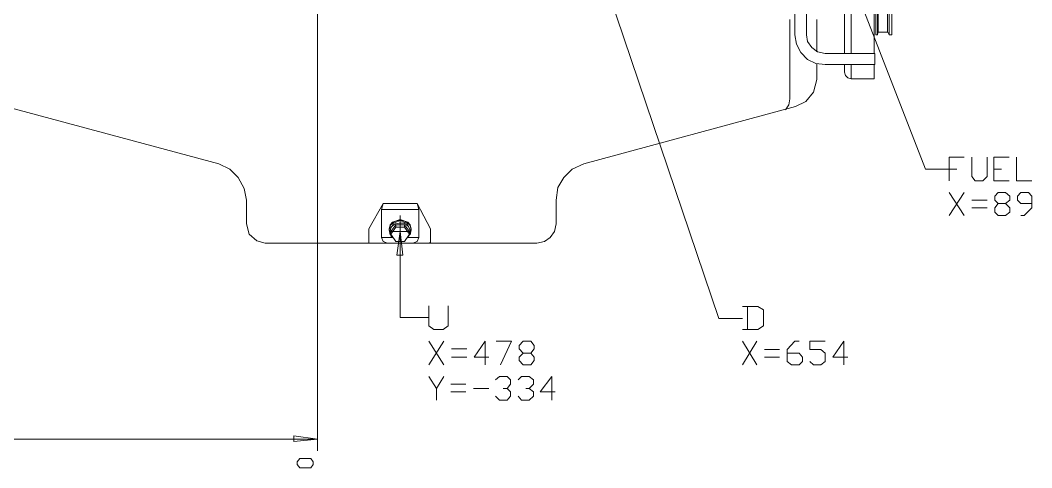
# Model space of a CAD drawing. Header units: millimetres. Extents: x 0.2 to 11.3, y 0.2 to 8.
# Drawn here: x 7.496 to 9.495, y 3.986 to 4.869 of the extents above; entities that cross this region are included whole.
import ezdxf

# ---------------------------------------------------------------- set-up
doc = ezdxf.new("R2010")
doc.units = ezdxf.units.MM
doc.layers.add('PDF_几何图形', color=7, linetype='Continuous')

msp = doc.modelspace()

# ---------------------------------------------------------------- linework, layer by layer
at = {"layer": 'PDF_几何图形', "lineweight": 13}
for points in [[(9.125, 4.8039), (9.125, 5.3406)], [(9.1383, 5.3406), (9.1383, 4.8039)], [(9.3467, 4.5756), (9.3317, 4.5756), (9.285, 4.5756), (9.0167, 5.2656)], [(9.1917, 5.1906), (9.1917, 4.8456), (9.21, 4.8456), (9.21, 5.2072), (9.21, 5.2206), (9.2083, 5.2206)], [(9.2133, 5.2172), (9.2133, 4.8406), (9.2183, 4.8406), (9.2183, 5.1822)], [(9.1833, 4.8039), (9.1833, 5.1922)], [(9.19, 4.8406), (9.19, 5.1906), (9.1867, 5.1906), (9.1867, 4.8406), (9.19, 4.8406), (9.1917, 4.8489)], [(8.5733, 5.1756), (8.8767, 4.2806), (8.9233, 4.2806)], [(8.0833, 4.0189), (8.0833, 4.9589)], [(9.0167, 4.8706), (9.0167, 4.7139), (9.015, 4.7022), (9.0083, 4.6922)], [(9.07, 4.8706), (9.07, 4.8072)], [(9.2133, 4.8406), (9.21, 4.8472)], [(7.4667, 4.6989), (7.8883, 4.5856), (7.91, 4.5756), (7.9267, 4.5589), (7.9383, 4.5372), (7.9433, 4.5139), (7.9433, 4.4672), (7.9483, 4.4472), (7.9633, 4.4339), (7.98, 4.4289), (8.5167, 4.4289), (8.5317, 4.4322), (8.5433, 4.4406), (8.5517, 4.4522), (8.555, 4.4672), (8.555, 4.5139), (8.5583, 4.5389), (8.57, 4.5589), (8.5867, 4.5756), (8.61, 4.5856), (9.0283, 4.6989), (9.0483, 4.7089), (9.0633, 4.7272), (9.07, 4.7522), (9.07, 4.7839)], [(9.125, 4.7822), (9.125, 4.7672), (9.1267, 4.7606), (9.1317, 4.7556), (9.1383, 4.7539)], [(9.1383, 4.7822), (9.1383, 4.7539), (9.1833, 4.7539), (9.1833, 4.7822)], [(9.0167, 4.7139), (9.0167, 4.7139)], [(9.3617, 4.5989), (9.3317, 4.5989), (9.3317, 4.5522)], [(9.4067, 4.5989), (9.4067, 4.5606), (9.3983, 4.5522), (9.3833, 4.5522), (9.3767, 4.5606), (9.3767, 4.5989)], [(9.45, 4.5989), (9.42, 4.5989), (9.42, 4.5522), (9.45, 4.5522)], [(9.495, 4.5522), (9.465, 4.5522), (9.465, 4.5989)], [(9.435, 4.5756), (9.42, 4.5756)], [(9.3617, 4.5289), (9.3317, 4.4839)], [(9.3617, 4.4839), (9.3317, 4.5289)], [(9.4283, 4.5072), (9.4217, 4.5139), (9.4217, 4.5222), (9.4283, 4.5289), (9.4433, 4.5289), (9.4517, 4.5222), (9.4517, 4.5139), (9.4433, 4.5072), (9.4283, 4.5072), (9.4217, 4.4989), (9.4217, 4.4906), (9.4283, 4.4839), (9.4433, 4.4839), (9.4517, 4.4906), (9.4517, 4.4989), (9.4433, 4.5072)], [(9.4733, 4.4839), (9.48, 4.4839), (9.495, 4.4989), (9.495, 4.5222), (9.4883, 4.5289), (9.4733, 4.5289), (9.4667, 4.5222), (9.4667, 4.5139), (9.4733, 4.5072), (9.495, 4.5072)], [(8.2317, 4.4406), (8.21, 4.4406), (8.21, 4.4956), (8.2833, 4.4956), (8.28, 4.5072), (8.2133, 4.5072), (8.185, 4.4572), (8.185, 4.4289)], [(8.2133, 4.5072), (8.21, 4.4956)], [(8.28, 4.5072), (8.3067, 4.4572), (8.3067, 4.4306), (8.3017, 4.4289)], [(9.3767, 4.5139), (9.4067, 4.5139)], [(9.4067, 4.4989), (9.3767, 4.4989)], [(8.2467, 4.4839), (8.2467, 4.4122)], [(8.2617, 4.4406), (8.2833, 4.4406), (8.2833, 4.4956)], [(8.265, 4.4522), (8.265, 4.4472), (8.2667, 4.4522), (8.2667, 4.4556), (8.2683, 4.4556), (8.2683, 4.4572), (8.2667, 4.4656), (8.2617, 4.4706), (8.2467, 4.4756), (8.2317, 4.4706), (8.2267, 4.4656), (8.225, 4.4572), (8.225, 4.4556), (8.2267, 4.4456)], [(8.225, 4.4572), (8.225, 4.4556), (8.2267, 4.4639), (8.2333, 4.4706), (8.2417, 4.4739), (8.2517, 4.4739), (8.26, 4.4706), (8.2667, 4.4639), (8.2683, 4.4556), (8.2667, 4.4456)], [(8.2283, 4.4522), (8.265, 4.4522), (8.255, 4.4656), (8.255, 4.4606), (8.265, 4.4472), (8.255, 4.4322), (8.2383, 4.4322), (8.2283, 4.4472), (8.2283, 4.4522), (8.2267, 4.4522), (8.2267, 4.4556), (8.2333, 4.4689), (8.2467, 4.4739), (8.26, 4.4689), (8.2667, 4.4556)], [(8.2333, 4.4389), (8.2283, 4.4439), (8.2267, 4.4522), (8.2283, 4.4606), (8.2367, 4.4672), (8.245, 4.4689), (8.255, 4.4689), (8.2633, 4.4622), (8.2667, 4.4539), (8.265, 4.4456), (8.26, 4.4389)], [(8.2383, 4.4656), (8.2383, 4.4606)], [(8.21, 4.4406), (8.2133, 4.4322), (8.2217, 4.4289)], [(8.3033, 4.2822), (8.2467, 4.2822), (8.2467, 4.4522)], [(8.2833, 4.4406), (8.28, 4.4322), (8.2717, 4.4289)], [(8.3033, 4.3056), (8.3033, 4.2656), (8.3133, 4.2589), (8.3317, 4.2589), (8.3417, 4.2656), (8.3417, 4.3056)], [(8.9233, 4.2589), (8.9533, 4.2589), (8.965, 4.2656), (8.965, 4.2972), (8.9533, 4.3039), (8.9233, 4.3039)], [(8.9333, 4.3039), (8.9333, 4.2589)], [(8.3333, 4.2356), (8.3033, 4.1889)], [(8.3333, 4.1889), (8.3033, 4.2356)], [(8.3483, 4.2206), (8.3783, 4.2206)], [(8.415, 4.1889), (8.415, 4.2356), (8.3933, 4.2039), (8.4217, 4.2039)], [(8.4367, 4.2356), (8.4667, 4.2356), (8.445, 4.1889)], [(8.505, 4.2122), (8.5117, 4.2039), (8.5117, 4.1972), (8.505, 4.1889), (8.49, 4.1889), (8.4817, 4.1972), (8.4817, 4.2039), (8.49, 4.2122), (8.505, 4.2122), (8.5117, 4.2206), (8.5117, 4.2272), (8.505, 4.2356), (8.49, 4.2356), (8.4817, 4.2272), (8.4817, 4.2206), (8.49, 4.2122)], [(8.9517, 4.2356), (8.9233, 4.1889)], [(8.9517, 4.1889), (8.9233, 4.2356)], [(8.9667, 4.2189), (8.9967, 4.2189)], [(9.0117, 4.2122), (9.035, 4.2122), (9.0417, 4.2039), (9.0417, 4.1956), (9.035, 4.1889), (9.02, 4.1889), (9.0117, 4.1956), (9.0117, 4.2189), (9.0267, 4.2356), (9.035, 4.2356)], [(9.0567, 4.1956), (9.0633, 4.1889), (9.0783, 4.1889), (9.0867, 4.1956), (9.0867, 4.2122), (9.0783, 4.2189), (9.0567, 4.2189), (9.0567, 4.2356), (9.0867, 4.2356)], [(9.1233, 4.1889), (9.1233, 4.2356), (9.1017, 4.2039), (9.1317, 4.2039)], [(8.3783, 4.2039), (8.3483, 4.2039)], [(8.9967, 4.2039), (8.9667, 4.2039)], [(8.3033, 4.1656), (8.3183, 4.1422), (8.3183, 4.1189)], [(8.3183, 4.1422), (8.3333, 4.1656)], [(8.435, 4.1589), (8.4433, 4.1656), (8.4583, 4.1656), (8.465, 4.1589), (8.465, 4.1506), (8.4583, 4.1422), (8.45, 4.1422), (8.4583, 4.1422), (8.465, 4.1356), (8.465, 4.1272), (8.4583, 4.1189), (8.4433, 4.1189), (8.435, 4.1272)], [(8.48, 4.1589), (8.4867, 4.1656), (8.5017, 4.1656), (8.51, 4.1589), (8.51, 4.1506), (8.5017, 4.1422), (8.495, 4.1422), (8.5017, 4.1422), (8.51, 4.1356), (8.51, 4.1272), (8.5017, 4.1189), (8.4867, 4.1189), (8.48, 4.1272)], [(8.5467, 4.1189), (8.5467, 4.1656), (8.5233, 4.1356), (8.5533, 4.1356)], [(8.3467, 4.1506), (8.3767, 4.1506)], [(8.3917, 4.1422), (8.4217, 4.1422)], [(8.3767, 4.1356), (8.3467, 4.1356)], [(8.0833, 4.0422), (7.1833, 4.0422)]]:
    msp.add_lwpolyline(points, dxfattribs=at)
for points in [[(9.0267, 4.8406), (9.03, 4.8222), (9.0383, 4.8056), (9.0517, 4.7922), (9.0683, 4.7839), (9.0867, 4.7822), (9.185, 4.7822), (9.185, 4.8039), (9.0867, 4.8039), (9.0717, 4.8072), (9.06, 4.8156), (9.0517, 4.8272), (9.05, 4.8406), (9.05, 5.0722), (9.0267, 5.0722)], [(8.255, 4.4606), (8.255, 4.4656), (8.2383, 4.4656), (8.2283, 4.4522), (8.2283, 4.4472), (8.2383, 4.4606)], [(8.2517, 4.4056), (8.2467, 4.4522), (8.24, 4.4056)], [(8.0367, 4.0489), (8.0833, 4.0422), (8.0367, 4.0372)], [(8.075, 3.9922), (8.075, 3.9972), (8.07, 4.0039), (8.0483, 4.0039), (8.0433, 3.9972), (8.0433, 3.9922), (8.0483, 3.9856), (8.07, 3.9856)]]:
    msp.add_lwpolyline(points, close=True, dxfattribs=at)

doc.saveas('drawing.dxf')
